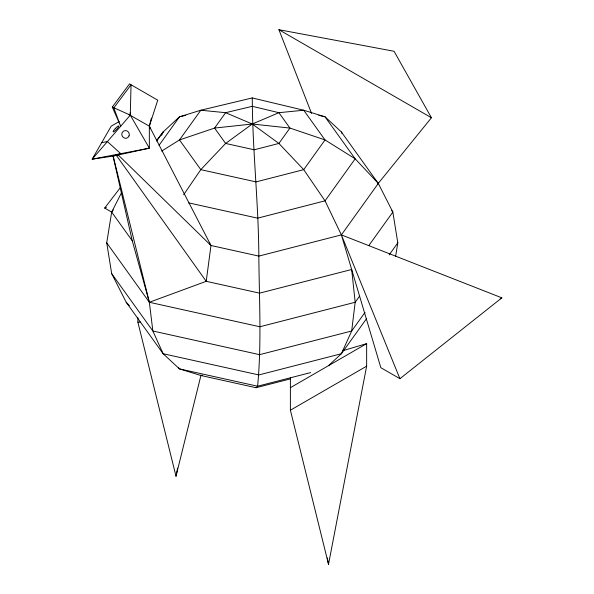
<?xml version="1.0" encoding="UTF-8"?>
<svg xmlns="http://www.w3.org/2000/svg" width="594" height="594" viewBox="0 0 594 594"><rect width="100%" height="100%" fill="white"/><g stroke="black" fill="none" stroke-linecap="round" stroke-linejoin="round"><path stroke-width="0.89" d="M130.22 112.392L130.286 115.147L92.152 159.177L149.346 148.173L130.286 115.147L131.044 84.771L113.81 107.93L120.679 126.24L112.288 107.046L129.522 83.888L157.737 100.178L149.346 126.158L149.346 148.173L113.179 156.096L92.152 159.177L111.219 126.158L119.164 121.57M128.646 114.412L149.346 126.158L210.981 245.5L206.222 281.318L149.346 302.272L106.72 242.849L111.679 212.095L121.651 192.441M395.611 256.422L397.802 242.849L392.842 212.095L378.304 183.435L341.387 131.979L325.029 116.81L303.72 110.232L252.264 97.928L200.802 110.232L179.492 116.81L163.135 131.979L156.393 140.756M137.875 317.642L137.875 322.148L176.002 476.247L177.576 468.065M290.392 377.821L290.392 410.202L328.519 564.3L366.647 366.171L366.647 343.644L342.708 350.72M176.002 476.247L201.039 375.044M151.411 118.102L149.346 126.158L150.386 128.735M161.613 135.343L163.135 131.979L156.712 140.927M183.65 194.75L200.802 169.646L225.623 143.444L252.264 124.02L278.898 112.689L303.72 110.232L325.029 139.939L355.175 158.821L378.304 183.435L341.387 234.89L258.828 256.103L210.981 245.5L117.827 154.618M159.036 145.322L179.492 116.81L185.781 115.31M113.283 209.86L111.679 212.095L132.269 240.793L149.346 302.272L152.858 330.999L163.135 353.727L179.492 368.896L200.802 375.475L256.051 387.719L290.473 378.875M368.777 245.634L392.842 212.095L391.773 210.603M359.489 296.25L355.175 302.272L351.67 330.999L341.387 353.727L328.519 365.659M389.167 254.885L397.802 242.849M365.035 312.37L351.67 330.999L259.578 354.663L152.858 330.999L111.679 273.611L106.72 242.849M366.535 318.674L341.387 353.727L258.828 374.94L163.135 353.727L126.218 302.272L111.679 273.611M111.821 212.184L104.678 208.056L120.411 187.57M377.866 183.873L431.43 117.753L394.067 51.277L278.913 29.7L311.583 113.461M256.051 387.719L257.618 386.219L310.647 372.587M399.918 378.697L341.387 234.89L380.851 367.686L399.918 378.697L501.848 297.832L341.387 234.89L325.029 200.839L303.72 169.646L278.898 143.444L252.264 124.02L225.623 112.689L200.802 110.232L179.492 139.939L161.717 151.076M290.392 387.674L366.647 343.644M290.392 410.202L366.647 366.171M500.245 298.76L501.848 297.832M104.678 208.056L106.385 207.336M101.685 142.664L107.403 141.565L120.753 153.675L113.179 156.096L149.346 302.272L259.838 326.767L355.175 302.272L351.67 269.49L259.578 293.146L206.222 281.318L116.053 154.937M200.802 375.475L202.643 375.289M137.875 322.148L140.63 322.148M188.469 202.829L257.618 218.161L325.029 200.839L355.175 158.821L325.029 116.81L318.74 115.31M130.286 115.147L112.288 107.046M278.913 29.7L431.43 117.753M126.218 302.272L129.344 305.598M178.415 367.396L179.492 368.896L257.618 386.219C261.716 342.998 259.214 299.443 258.828 256.103C258.576 203.289 252.495 150.69 252.264 97.928M209.378 243.228L210.981 245.5M341.387 131.979L342.144 133.665M113.06 156.267L132.269 240.793M327.294 557.937L328.519 564.3M129.054 135.855L128.594 136.731A3.876 3.727 60 0 1 125.178 138.224L124.213 137.971A3.876 3.727 60 0 1 125.861 130.598L126.819 130.851A3.876 3.727 60 0 1 129.054 135.855M225.623 112.689L214.59 128.066L179.492 139.939L200.802 169.646L256.051 181.898L303.72 169.646L325.029 139.939L289.931 128.066L252.264 124.02L214.59 128.066L225.623 143.444L254.225 149.785L278.898 143.444L289.931 128.066L278.898 112.689L252.264 106.319L225.623 112.689M115.414 128.386L114.716 129.15A4.017 0.772 -46.1 0 0 113.15 131.571L113.202 131.809A4.017 0.772 -46.1 0 0 116.186 129.804A4.017 0.772 -46.1 0 0 118.822 126.24L118.77 126.01A4.017 0.772 -46.1 0 0 115.414 128.386"/></g></svg>
